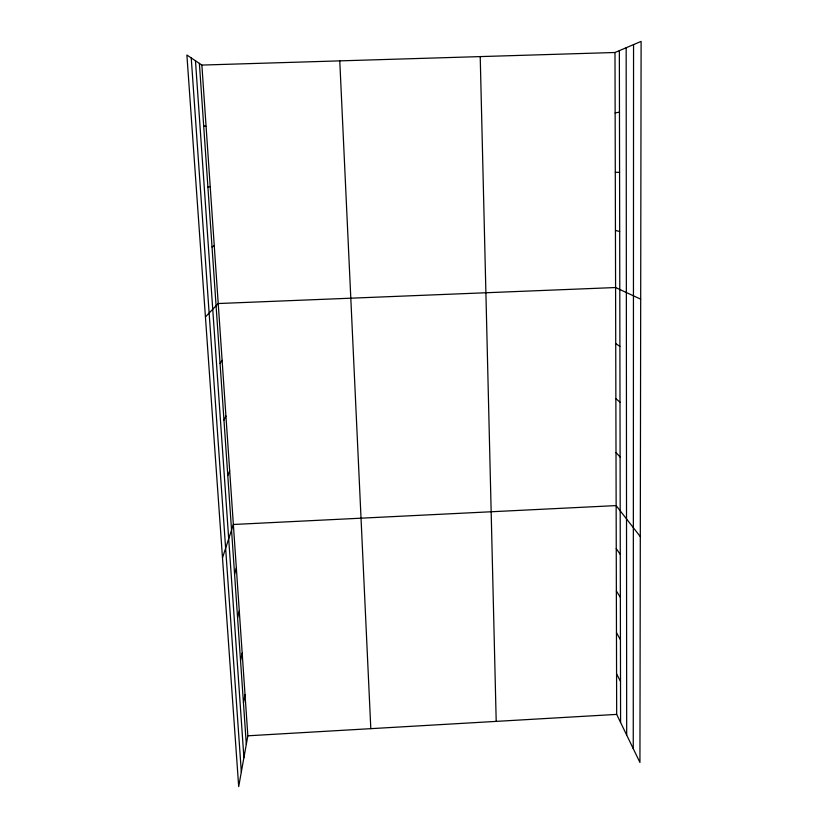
<?xml version="1.0" encoding="UTF-8"?>
<svg xmlns="http://www.w3.org/2000/svg" width="828" height="828" viewBox="0 0 828 828"><rect width="100%" height="100%" fill="white"/><g stroke="black" fill="none" stroke-linecap="round" stroke-linejoin="round"><path stroke-width="1.24" d="M633.254 748.657L633.555 44.608M201.877 65.07L247.841 735.802L238.692 786.6L186.89 55.031L201.877 65.07L614.987 52.495L641.11 41.4L639.94 762.474L616.674 714.388L614.987 52.495M243.442 702.775L245.036 694.785M240.534 660.568L242.18 653.157M237.584 617.729L239.282 610.909M234.583 574.239L236.342 568.018M222.494 557.813L233.361 524.486L616.135 505.597L640.303 536.627M227.783 475.582L229.687 470.78M223.953 420.055L225.93 416.07M220.062 363.461L222.111 360.335M205.437 316.917L218.219 303.534L615.587 287.533L640.696 299.177M212.03 246.951L214.255 245.637M615.142 112.95L619.468 112.111M207.9 186.973L210.208 186.611M247.841 735.802L616.674 714.388M615.297 172.255L619.572 172.379M615.442 230.443L619.686 231.498M203.678 125.804L206.079 126.436M615.732 343.568L619.893 346.383M615.866 398.579L619.996 402.211M616.011 452.574L620.1 457.015M616.249 548.591L620.275 554.418M616.353 590.954L620.358 597.371M616.467 632.695L620.431 639.692M616.57 673.837L620.514 681.392M199.382 63.394L246.309 744.351M195.47 60.775L243.908 757.641M191.237 57.939L241.331 771.996M339.77 60.868L370.809 728.661M480.219 56.594L496.2 721.385M626.165 47.755L626.682 735.078M619.354 50.643L620.586 722.482"/></g></svg>
